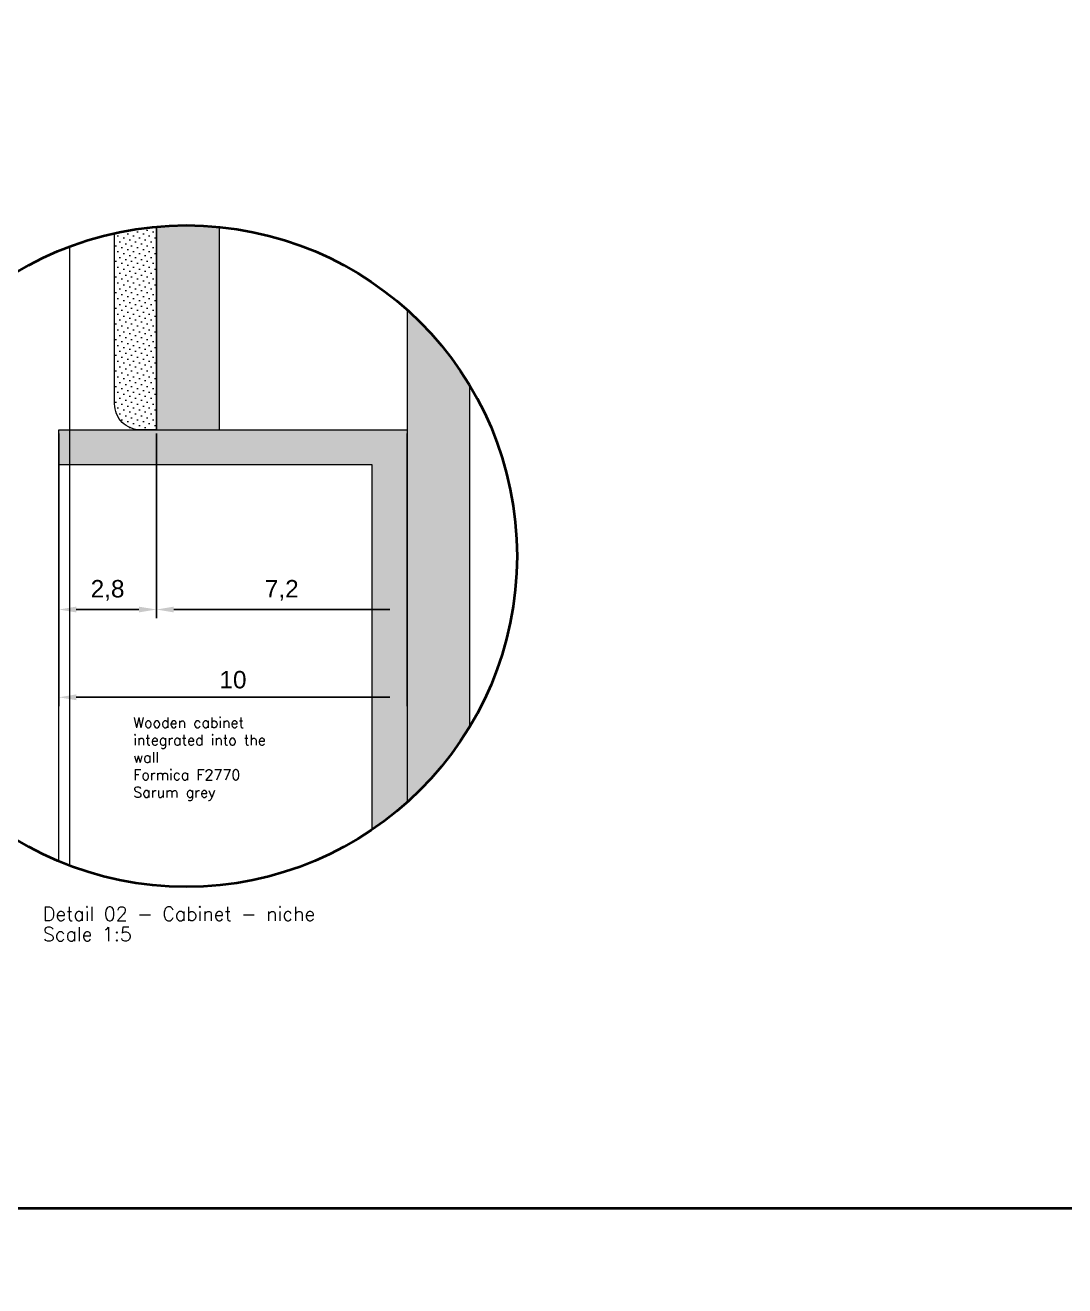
# Model space of a CAD drawing. Header units: millimetres. Extents: x 6676 to 14342, y 3639 to 5293.
# Drawn here: x 8233.2 to 8531.7, y 4548 to 4909.9 of the extents above; entities that cross this region are included whole.
import ezdxf

# ---------------------------------------------------------------- set-up
doc = ezdxf.new("R2010")
doc.units = ezdxf.units.MM
doc.layers.get('DEFPOINTS').update_dxf_attribs({"color": 254})
for name, color, linetype, lineweight in [('1 - A-dim-work', 8, 'Continuous', 9), ('1 - bed panels', 170, 'Continuous', 9), ('1 - plaster', 1, 'Continuous', 9)]:
    doc.layers.add(name, color=color, linetype=linetype, lineweight=lineweight)
doc.layers.add('A-dim-work', color=8, linetype='Continuous')
doc.styles.add('ENGLISH', font='romans.shx', dxfattribs={"height": 2})
doc.styles.get("Standard").update_dxf_attribs({"font": 'arial.ttf'})
doc.dimstyles.new('ISO-25', dxfattribs={"dimtxt": 2.5, "dimasz": 2.5, "dimexe": 1.25, "dimexo": 0.625, "dimtad": 1, "dimtxsty": 'Standard', "dimcen": 2.5, "dimadec": 0, "dimazin": 0, "dimtfac": 1, "dimtmove": 0, "dimatfit": 3, "dimfxl": 1, "dimarcsym": 0})

# ---------------------------------------------------------------- blocks, each defined once
blk = doc.blocks.new('*D207')
at = {"layer": '1 - A-dim-work', "color": 0, "lineweight": -2, "transparency": 16777216}
for p, q in [((2.8, 12.28), (2.8, 6.976)), ((10, 12.28), (10, 6.976)), ((3.3, 7.226), (9.5, 7.226))]:
    blk.add_line(p, q, dxfattribs=at)
at = {"layer": '1 - A-dim-work', "color": 0, "transparency": 16777216}
for points in [[(3.3, 7.309), (3.3, 7.143), (2.8, 7.226)], [(9.5, 7.309), (9.5, 7.143), (10, 7.226)]]:
    blk.add_solid(points, dxfattribs=at)
at = {"layer": 'DEFPOINTS', "color": 0, "transparency": 16777216}
for p in [(2.8, 12.38), (10, 12.38), (10, 7.226)]:
    blk.add_point(p, dxfattribs=at)
at = {"layer": '1 - A-dim-work', "color": 0, "transparency": 16777216, "insert": (6.4, 7.777), "char_height": 0.5, "attachment_point": 5}
blk.add_mtext('7,2', dxfattribs=at)
blk = doc.blocks.new('*D208')
at = {"layer": '1 - A-dim-work', "color": 0, "lineweight": -2, "transparency": 16777216}
for p, q in [((0, 12.28), (0, 6.976)), ((2.8, 12.28), (2.8, 6.976)), ((2.3, 7.226), (0.5, 7.226))]:
    blk.add_line(p, q, dxfattribs=at)
at = {"layer": '1 - A-dim-work', "color": 0, "transparency": 16777216}
for points in [[(0.5, 7.309), (0.5, 7.143), (0, 7.226)], [(2.3, 7.309), (2.3, 7.143), (2.8, 7.226)]]:
    blk.add_solid(points, dxfattribs=at)
at = {"layer": 'DEFPOINTS', "color": 0, "transparency": 16777216}
for p in [(0, 12.38), (2.8, 12.38), (0, 7.226)]:
    blk.add_point(p, dxfattribs=at)
at = {"layer": '1 - A-dim-work', "color": 0, "transparency": 16777216, "insert": (1.4, 7.777), "char_height": 0.5, "attachment_point": 5}
blk.add_mtext('2,8', dxfattribs=at)
blk = doc.blocks.new('*D209')
at = {"layer": '1 - A-dim-work', "color": 0, "lineweight": -2, "transparency": 16777216}
for p, q in [((0, 12.28), (0, 4.456)), ((10, 12.28), (10, 4.456)), ((0.5, 4.706), (9.5, 4.706))]:
    blk.add_line(p, q, dxfattribs=at)
at = {"layer": '1 - A-dim-work', "color": 0, "transparency": 16777216}
for points in [[(0.5, 4.789), (0.5, 4.622), (0, 4.706)], [(9.5, 4.789), (9.5, 4.622), (10, 4.706)]]:
    blk.add_solid(points, dxfattribs=at)
at = {"layer": 'DEFPOINTS', "color": 0, "transparency": 16777216}
for p in [(0, 12.38), (10, 12.38), (10, 4.706)]:
    blk.add_point(p, dxfattribs=at)
at = {"layer": '1 - A-dim-work', "color": 0, "transparency": 16777216, "insert": (5, 5.209), "char_height": 0.5, "attachment_point": 5}
blk.add_mtext('10', dxfattribs=at)
blk = doc.blocks.new('det2')
at = {"layer": '1 - bed panels', "true_color": 0xc2c2c2}
h = blk.add_hatch(dxfattribs=at)
h.set_pattern_fill('LINE', color=9, scale=1.575, angle=-90)
h.set_pattern_definition([(270, (-7406.43, -5143.807), (5.000625, -2e-15), [])])
edge = h.paths.add_edge_path()
edge.add_arc((3.66, 8.761), 9.495, 98.1319, 262.4282)
edge.add_line((2.409, -0.651), (2.317, 18.161))
edge = h.paths.add_edge_path()
edge.add_arc((-158.699, -60.602), 2, 360, 360.1896)
edge.add_line((-156.699, -60.595), (-156.699, -60.602))
at = {"layer": '1 - bed panels', "true_color": 0x334acc}
h = blk.add_hatch(dxfattribs=at)
h.set_pattern_fill('DOTS', color=162, scale=0.1, angle=45, style=0)
h.set_pattern_definition([(45, (-2574.28, -646.91247), (-0.056126601, 0.168379802), [0, -0.15875])])
edge = h.paths.add_edge_path()
edge.add_arc((3.66, 8.761), 9.495, 95.1936, 102.527)
edge.add_line((1.601, 18.031), (1.601, 13.13))
edge.add_arc((2.351, 13.13), 0.75, 180, 270)
edge.add_line((2.351, 12.38), (2.801, 12.38))
edge.add_line((2.801, 12.38), (2.801, 18.218))
at = {"layer": '1 - plaster', "true_color": 0xe0a352}
h = blk.add_hatch(color=33, dxfattribs=at)
edge = h.paths.add_edge_path()
edge.add_arc((3.66, 8.761), 9.495, 84.3213, 95.199)
edge.add_line((2.8, 18.218), (2.8, 12.38))
edge.add_line((2.8, 12.38), (4.6, 12.38))
edge.add_line((4.6, 12.38), (4.6, 18.21))
h = blk.add_hatch(color=33, dxfattribs=at)
edge = h.paths.add_edge_path()
edge.add_arc((3.66, 8.761), 9.495, 30.9947, 48.114)
edge.add_line((10, 15.831), (10, 1.692))
edge.add_arc((3.66, 8.761), 9.495, 311.886, 329.0053)
edge.add_line((11.8, 3.872), (11.8, 13.651))
h = blk.add_hatch(color=33, dxfattribs=at)
edge = h.paths.add_edge_path()
edge.add_arc((3.66, 8.761), 9.495, 304.2175, 311.886)
edge.add_line((10, 1.692), (10, 12.38))
edge.add_line((10, 12.38), (0, 12.38))
edge.add_line((0, 12.38), (0, 11.38))
edge.add_line((0, 11.38), (9, 11.38))
edge.add_line((9, 11.38), (9, 0.91))
at = {"layer": '1 - bed panels'}
blk.add_lwpolyline([(2.801, 18.218), (2.801, 12.38), (2.351, 12.38, -0.414214), (1.601, 13.13), (1.601, 18.031)], format="xyb", dxfattribs=at)
blk.add_lwpolyline([(2.801, 18.218), (2.801, 12.38)], dxfattribs=at)
at = {"layer": '1 - plaster'}
for points in [[(2.8, 12.38), (2.8, 18.218)], [(4.6, 18.21), (4.6, 12.38)], [(10, 15.831), (10, 1.692)], [(11.8, 3.872), (11.8, 13.651)], [(9, 0.91), (9, 11.38), (0, 11.38), (0, 12.38), (10, 12.38), (10, 1.692)], [(0, 0), (0, 11.38)]]:
    blk.add_lwpolyline(points, dxfattribs=at)
at = {"layer": 'A-dim-work', "color": 6, "lineweight": 40, "ltscale": 20}
blk.add_circle((3.66, 8.761), 9.495, dxfattribs=at)
at = {"layer": 'A-dim-work', "color": 6, "lineweight": 40, "ltscale": 20, "style": 'ENGLISH'}
for s, width, heights, insert, char_height, attachment_point in [('Wooden cabinet integrated into the wall\\PFormica F2770{\\Fromans|c204; }Sarum grey \\P{\\Fromans|c204; }', 4.89696, [45.417], (2.138, 1.23), 0.3, 7), ('Detail 02 - Cabinet - niche', 98.20373, [0], (-0.458, -1.311), 0.4, 1), ('Scale 1:5', 98.20373, [0], (-0.458, -1.893), 0.4, 1)]:
    blk.add_mtext_dynamic_manual_height_columns(s, width=width, gutter_width=1, heights=heights, dxfattribs=dict(at, insert=insert, char_height=char_height, attachment_point=attachment_point))
at = {"layer": '1 - A-dim-work'}
for base, p1, p2, picture, middle in [((0, 7.226), (2.8, 12.38), (0, 12.38), '*D208', (1.4, 7.777)), ((10, 4.706), (0, 12.38), (10, 12.38), '*D209', (5, 5.209)), ((10, 7.226), (2.8, 12.38), (10, 12.38), '*D207', (6.4, 7.777))]:
    dim = blk.add_linear_dim(base=base, p1=p1, p2=p2, dimstyle='ISO-25', override={"dimtxt": 0.5, "dimasz": 0.5, "dimexe": 0.25, "dimexo": 0.1, "dimgap": 0.25}, dxfattribs=at)
    dim.commit()
    dim.dimension.update_dxf_attribs({"geometry": picture, "text_midpoint": middle})

msp = doc.modelspace()

# ---------------------------------------------------------------- linework, layer by layer
at = {"layer": 'A-dim-work', "color": 6, "lineweight": 40, "ltscale": 20}
msp.add_lwpolyline([(7865.121, 4570.166), (7865.121, 5282.666), (8815.121, 5282.666), (8815.121, 4570.166)], close=True, dxfattribs=at)

# ---------------------------------------------------------------- block references
at = {"layer": 'A-dim-work', "xscale": 10, "yscale": 10, "zscale": 10}
msp.add_blockref('det2', (8242.848, 4669.852), dxfattribs=at)

doc.saveas('drawing.dxf')
